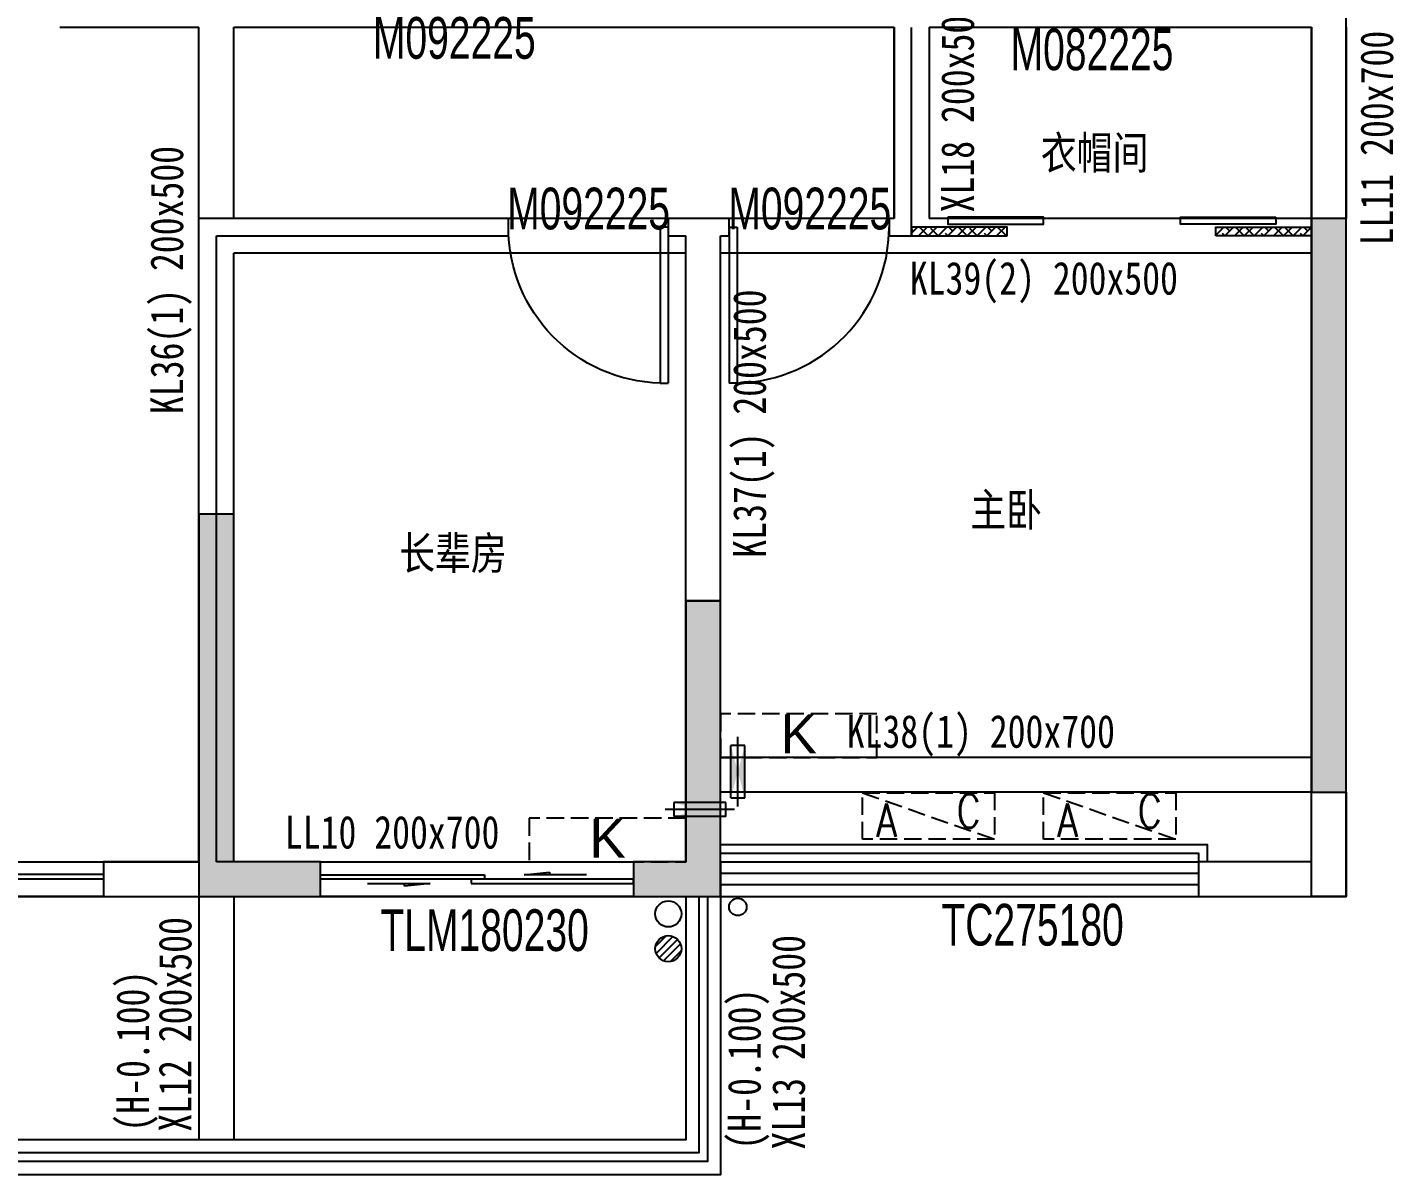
# Model space of a CAD drawing. Header units: millimetres. Extents: x -235126 to 312941, y -228449 to 114042.
# Drawn here: x -39344 to -31483, y -144937 to -138337 of the extents above; entities that cross this region are included whole.
import ezdxf
from ezdxf.enums import TextEntityAlignment as Align
from ezdxf.lldxf.tags import DXFTag

# ---------------------------------------------------------------- set-up
doc = ezdxf.new("R2010")
doc.units = ezdxf.units.MM
doc.header["$LTSCALE"] = 800
doc.linetypes.add('DASH', pattern=[0.35, 0.25, -0.1])
for name, color, linetype in [('_BEAM', 4, 'DASH'), ('_WALL', 6, 'Continuous'), ('_景森-地漏', 7, 'Continuous'), ('_景森-废水立管', 4, 'Continuous'), ('_景森-空调冷凝立管', 116, 'Continuous'), ('FF-DOOR-门扇', 2, 'Continuous'), ('FF-完成面1', 3, 'Continuous'), ('k景森a-看线', 1, 'Continuous'), ('k景森a-空调', 15, 'Continuous'), ('l景森a-栏杆', 54, 'Continuous'), ('m景森a-门窗', 2, 'Continuous'), ('m景森a-门窗编号', 51, 'Continuous'), ('PUB_TEXT', 7, 'Continuous'), ('TEXT', 7, 'Continuous'), ('t景森a-砼', 6, 'Continuous'), ('WALL', 4, 'Continuous'), ('暖通意见', 90, 'Continuous'), ('留孔', 1, 'Continuous')]:
    doc.layers.add(name, color=color, linetype=linetype)
doc.styles.add('_HZTXT1', font='simhei.ttf', dxfattribs={"width": 0.8})
doc.styles.add('DIM_FONT', font='simplex_.ttf', dxfattribs={"width": 0.7, "bigfont": 'GBCBIG'})
doc.styles.get("Standard").update_dxf_attribs({"font": 'arial.ttf'})
doc.styles.add('景森尺寸字体', font='景森细字型.SHX', dxfattribs={"width": 0.7, "bigfont": '景森汉字.shx'})
tags = doc.linetypes.add('HIDDEN2', pattern=[0.1875, 0.125, -0.0625]).pattern_tags.tags
tags[6:7] = [DXFTag(74, 4), DXFTag(75, 0), DXFTag(340, '0'), DXFTag(46, 1.0), DXFTag(50, 0.0), DXFTag(44, 0.0), DXFTag(45, 0.0)]
tags[4:5] = [DXFTag(74, 4), DXFTag(75, 0), DXFTag(340, '0'), DXFTag(46, 1.0), DXFTag(50, 0.0), DXFTag(44, 0.0), DXFTag(45, 0.0)]

# ---------------------------------------------------------------- blocks, each defined once
blk = doc.blocks.new('景森门窗编号01')
at = {"layer": 'm景森a-门窗编号', "style": '景森尺寸字体', "width": 0.7}
blk.add_attdef('门窗编号', text='', height=2.4, dxfattribs=at).set_placement((0, 0), align=Align.MIDDLE)
blk = doc.blocks.new('dilou')
at = {"color": 7, "linetype": 'Continuous'}
for p, q in [((-148, 25), (-25, 148)), ((-140, -54), (54, 140)), ((-106, -106), (106, 106)), ((-54, -140), (140, 54)), ((25, -148), (148, -25))]:
    blk.add_line(p, q, dxfattribs=at)
blk.add_circle((0, 0), 150, dxfattribs=at)
blk = doc.blocks.new('A$C6474651F')
at = {"layer": '留孔'}
blk.add_line((40, 0), (40, 400), dxfattribs=at)
at = {"layer": '留孔', "linetype": 'HIDDEN2', "ltscale": 0.5}
for p, q in [((0, 50), (0, 350)), ((0, 350), (80, 350)), ((80, 50), (80, 350)), ((80, 50), (0, 50))]:
    blk.add_line(p, q, dxfattribs=at)
blk.add_solid([(80, 50), (80, 350), (0, 350), (0, 50)], dxfattribs=at)
blk = doc.blocks.new('景森-挂式空调-01')
at = {"layer": 'k景森a-空调', "linetype": 'DASH', "ltscale": 0.5}
blk.add_lwpolyline([(-550, 0), (-550, 250), (350, 250), (350, 0)], close=True, dxfattribs=at)
at = {"layer": 'k景森a-空调', "text_generation_flag": 4}
blk.add_text('K', height=225, rotation=180, dxfattribs=at).set_placement((4.6, 23.7))
blk = doc.blocks.new('rgg')
at = {"layer": '暖通意见', "linetype": 'DASH', "ltscale": 0.5}
blk.add_line((0, 267), (760, 0), dxfattribs=at)
blk.add_lwpolyline([(0, 0), (0, 267), (760, 267), (760, 0)], close=True, dxfattribs=at)
at = {"layer": '暖通意见', "style": 'DIM_FONT', "width": 0.8}
for s, p in [('C', (679.8, 162.5)), ('A', (197.2, 109.7))]:
    blk.add_text(s, height=192, dxfattribs=at).set_placement(p, align=Align.MIDDLE_RIGHT)
blk = doc.blocks.new('$TCHSYS$WIN2D')
for p, q in [((-0.5, 0.5), (0.5, 0.5)), ((-0.5, 0.5), (-0.5, -0.5)), ((0.5, 0.5), (0.5, -0.5)), ((0.5, 0.1667), (-0.5, 0.1667)), ((0.5, -0.1667), (-0.5, -0.1667)), ((-0.5, -0.5), (0.5, -0.5))]:
    blk.add_line(p, q)
blk = doc.blocks.new('$DorLib2D$00000001')
at = {"layer": 'FF-DOOR-门扇'}
for p, q in [((0.45, 0.975), (0.5, 0.975)), ((0.45, 0), (0.45, 0.975)), ((0.5, 0), (0.5, 0.975)), ((0.5, 0), (0.45, 0))]:
    blk.add_line(p, q, dxfattribs=at)
at = {"layer": 'FF-DOOR-门扇', "color": 8, "linetype": 'HIDDEN2'}
blk.add_arc((0.475, 0), 0.975, 91.46928, 180, dxfattribs=at)
blk = doc.blocks.new('$DorLib2D$00000138')
at = {"color": 0, "linetype": 'Continuous'}
for p, q in [((-0.2875, 0), (-0.2875, 0.1538)), ((-0.2875, 0.1538), (0, 0.1538)), ((0, 0.1538), (0, 0)), ((0.2875, 0.1538), (0, 0.1538)), ((0.2875, 0), (0.2875, 0.1538)), ((-0.5, -0.1399), (-0.5, 0)), ((-0.5, 0), (-0.2187, 0)), ((0, 0), (-0.2875, 0)), ((-0.2187, 0), (-0.2187, -0.1399)), ((0, 0), (0.2875, 0)), ((0.2187, 0), (0.2187, -0.1399)), ((0.5, 0), (0.2187, 0)), ((0.5, 0), (0.5, -0.1946)), ((0.5, -0.1399), (0.5, 0)), ((-0.2187, -0.1399), (-0.5, -0.1399)), ((0.2187, -0.1399), (0.5, -0.1399)), ((-0.1857, -0.186), (-0.037, -0.186)), ((-0.037, -0.186), (-0.1019, -0.2583)), ((-0.1019, -0.2583), (-0.1019, -0.186)), ((0.1857, -0.186), (0.037, -0.186)), ((0.037, -0.186), (0.1019, -0.2583)), ((0.1019, -0.2583), (0.1019, -0.186))]:
    blk.add_line(p, q, dxfattribs=at)
blk = doc.blocks.new('$DorLib2D$00000131')
at = {"color": 0, "linetype": 'Continuous'}
for p, q in [((0.15, 0.125), (0.2319, 0.1973)), ((0.2319, 0.1973), (0.2319, 0.125)), ((-0.5, 0.125), (-0.5, 0)), ((0.0192, 0.125), (-0.5, 0.125)), ((0.0192, 0), (0.0192, 0.125)), ((0.35, 0.125), (0.15, 0.125)), ((-0.5, 0), (0.0192, 0)), ((-0.024, 0), (0.5, 0)), ((-0.024, -0.125), (-0.024, 0)), ((0.5, 0), (0.5, -0.125)), ((-0.35, -0.125), (-0.15, -0.125)), ((-0.2319, -0.1973), (-0.2319, -0.125)), ((-0.15, -0.125), (-0.2319, -0.1973)), ((0.5, -0.125), (-0.024, -0.125))]:
    blk.add_line(p, q, dxfattribs=at)
blk = doc.blocks.new('A$C7C252402')
at = {"layer": '_BEAM', "linetype": 'HIDDEN2'}
for points in [[(12900, 6032.8), (12700, 6032.8), (12700, 2732.8), (12900, 2732.8)], [(6300, 4332.8), (6300, 2132.8), (7000, 2132.8), (7000, 2332.8), (6500, 2332.8), (6500, 4332.8)], [(8800, 2332.8), (8800, 2132.8), (9300, 2132.8), (9300, 3832.8), (9100, 3832.8), (9100, 2332.8)]]:
    blk.add_hatch(color=75, dxfattribs=at).paths.add_polyline_path(points)
at = {"layer": '_BEAM', "color": 75, "linetype": 'HIDDEN2'}
for p, q in [((5500, 7132.8, 0), (6300, 7132.8, 0)), ((6300, 4332.8), (6300, 7132.8, 0)), ((6500, 7132.8, 0), (10300, 7132.8, 0)), ((6500, 6032.8, 0), (6500, 7132.8, 0)), ((10300, 7132.8, 0), (10300, 6032.8, 0)), ((10500, 7132.8, 0), (12700, 7132.8, 0)), ((10500, 7132.8, 0), (10500, 6032.8, 0)), ((12700, 7132.8, 0), (12700, 6032.8, 0)), ((12900, 7132.8, 0), (12900, 6032.8, 0)), ((10300, 6032.8, 0), (6500, 6032.8, 0)), ((12700, 6032.8, 0), (10500, 6032.8, 0)), ((6500, 4332.8), (6500, 5832.8, 0)), ((9100, 5832.8, 0), (6500, 5832.8, 0)), ((9100, 3832.8, 0), (9100, 5832.8, 0)), ((12700, 5832.8, 0), (9300, 5832.8, 0)), ((9300, 3832.8, 0), (9300, 5832.8, 0)), ((12700, 2932.8, 0), (9300, 2932.8, 0)), ((12700, 2732.8, 0), (9300, 2732.8, 0)), ((2900, 2332.7, 0), (6300, 2332.7, 0)), ((7000, 2332.7, 0), (8800, 2332.7, 0)), ((2900, 2132.7, 0), (6300, 2132.7, 0)), ((6300, 2132.7, 0), (6300, 732.7, 0)), ((6500, 2132.7, 0), (6500, 732.7, 0)), ((7000, 2132.7, 0), (8800, 2132.7, 0)), ((9100, 2132.7, 0), (9100, 732.7, 0)), ((9300, 2132.7, 0), (9300, 532.7, 0)), ((6300, 732.7, 0), (2500, 732.7, 0)), ((9100, 732.7, 0), (6500, 732.7, 0)), ((9300, 532.7, 0), (2300, 532.7, 0))]:
    blk.add_line(p, q, dxfattribs=at)
at = {"layer": '_BEAM', "color": 75, "linetype": 'HIDDEN2', "elevation": 0}
for points in [[(12900, 6032.8), (12700, 6032.8), (12700, 6032.8), (12700, 6032.8), (12700, 2732.8), (12900, 2732.8), (12900, 2732.8), (12900, 2732.8), (12900, 2732.8), (12900, 6032.8)], [(8800, 2332.8), (8800, 2132.8), (9300, 2132.8), (9300, 3832.8), (9100, 3832.8), (9100, 2332.8), (8800, 2332.8)], [(9300, 2132.8), (12900, 2132.8), (12900, 2732.8)], [(12900, 2132.8), (12900, 2132.8), (12700, 2132.8), (12700, 2732.8), (12900, 2732.8), (12900, 2232.8), (12900, 2232.8), (12900, 2132.8)]]:
    blk.add_lwpolyline(points, dxfattribs=at)
at = {"layer": '_BEAM', "color": 75, "linetype": 'HIDDEN2'}
blk.add_lwpolyline([(6300, 4332.8), (6300, 2132.8), (7000, 2132.8), (7000, 2332.8), (6500, 2332.8), (6500, 4332.8), (6300, 4332.8)], dxfattribs=at)
at = {"layer": '_BEAM', "color": 75, "linetype": 'HIDDEN2', "style": '_HZTXT1', "width": 0.8}
for s, p in [('XL18 200x500', (10758.2, 6068, 0)), ('LL11 200x700', (13169.9, 5878.7, 0)), ('KL36(1) 200x500', (6209, 4907.6)), ('KL37(1) 200x500', (9561.3, 4081.8, 0)), ('XL12 200x500', (6256.6, 780.3, 0)), ('XL13 200x500', (9785.8, 677.2)), ('(H-0.100)', (6013.3, 780.3, 0)), ('(H-0.100)', (9531.4, 677.2))]:
    blk.add_text(s, height=189, rotation=90, dxfattribs=at).set_placement(p)
for s, p in [('KL39(2) 200x500', (10389.2, 5595.1, 0)), ('KL38(1) 200x700', (10026.6, 2988.4, 0)), ('LL10 200x700', (6794.1, 2408.5, 0))]:
    blk.add_text(s, height=189, dxfattribs=at).set_placement(p)

msp = doc.modelspace()

# ---------------------------------------------------------------- hatches: boundary and pattern name
at = {"layer": 'FF-完成面1'}
h = msp.add_hatch(dxfattribs=at)
h.set_pattern_fill('ANSI38', color=75, scale=25, style=0)
h.set_pattern_definition([(45, (-64918.02, -139536.526), (-28.0633, 28.0633), []), (135, (-64918.02, -139536.526), (-84.1899, 28.0633), [99.21875, -59.53125])])
h.paths.add_polyline_path([(-33706.4, -139486.5), (-33706.4, -139536.5), (-34256.3, -139536.5), (-34256.3, -139486.5)])
h = msp.add_hatch(dxfattribs=at)
h.set_pattern_fill('ANSI38', color=75, scale=25, style=0)
h.set_pattern_definition([(45, (-66243.067, -139536.526), (-28.0633, 28.0633), []), (135, (-66243.067, -139536.526), (-84.1899, 28.0633), [99.21875, -59.53125])])
h.paths.add_polyline_path([(-32506.3, -139536.5), (-32506.3, -139486.5), (-31956.3, -139486.5), (-31956.3, -139536.5)])
at = {"layer": 't景森a-砼'}
h = msp.add_hatch(color=8, dxfattribs=at)
h.dxf.hatch_style = 1
h.paths.add_polyline_path([(-31756.3, -139436.6), (-31956.3, -139436.6), (-31956.3, -142736.6), (-31756.3, -142736.6)])
h = msp.add_hatch(color=8, dxfattribs=at)
h.dxf.hatch_style = 1
h.paths.add_polyline_path([(-38156.3, -141136.6), (-38356.3, -141136.6), (-38356.3, -143336.6), (-37656.3, -143336.6), (-37656.3, -143136.6), (-38156.3, -143136.6)])
h = msp.add_hatch(color=8, dxfattribs=at)
h.dxf.hatch_style = 1
h.paths.add_polyline_path([(-35856.3, -143136.6), (-35856.3, -143336.6), (-35356.3, -143336.6), (-35356.3, -141636.6), (-35556.3, -141636.6), (-35556.3, -143136.6)])

# ---------------------------------------------------------------- linework, layer by layer
at = {"layer": '_WALL', "linetype": 'ByBlock'}
for points in [[(-31756.3, -139436.6), (-31956.3, -139436.6), (-31956.3, -142736.6), (-31756.3, -142736.6), (-31756.3, -139436.6)], [(-35856.3, -143136.6), (-35856.3, -143336.6), (-35356.3, -143336.6), (-35356.3, -141636.6), (-35556.3, -141636.6), (-35556.3, -143136.6), (-35856.3, -143136.6)]]:
    msp.add_lwpolyline(points, dxfattribs=at)
msp.add_lwpolyline([(-38156.3, -141136.6), (-38356.3, -141136.6), (-38356.3, -143336.6), (-37656.3, -143336.6), (-37656.3, -143136.6), (-38156.3, -143136.6)], close=True, dxfattribs=at)
at = {"layer": '_景森-废水立管'}
msp.add_circle((-35656.3, -143436.6), 75, dxfattribs=at)
at = {"layer": '_景森-空调冷凝立管'}
msp.add_circle((-35256.3, -143396.6), 50, dxfattribs=at)
at = {"layer": 'FF-DOOR-门扇'}
for points in [[(-34048.5, -139429.3), (-34048.5, -139469.3), (-33498.5, -139469.3), (-33498.5, -139429.3)], [(-32160.3, -139429.3), (-32160.3, -139469.3), (-32710.3, -139469.3), (-32710.3, -139429.3)]]:
    msp.add_lwpolyline(points, close=True, dxfattribs=at)
at = {"layer": 'FF-完成面1'}
for points in [[(-33706.4, -139536.5), (-33706.4, -139486.5), (-34256.3, -139486.5), (-34256.3, -139536.5)], [(-32506.3, -139536.5), (-32506.3, -139486.5), (-31956.3, -139486.5), (-31956.3, -139536.5)]]:
    msp.add_lwpolyline(points, close=True, dxfattribs=at)
at = {"layer": 'k景森a-看线'}
for points in [[(-35356.3, -143336.6), (-35356.3, -144936.6), (-42156.3, -144936.6)], [(-35556.3, -143336.6), (-35556.3, -144736.6), (-42156.3, -144736.6)]]:
    msp.add_lwpolyline(points, dxfattribs=at)
at = {"layer": 'l景森a-栏杆'}
for points in [[(-35356.3, -143036.6), (-35356.3, -143036.6), (-32556.3, -143036.6), (-32556.3, -143136.6)], [(-35356.3, -143086.6), (-35356.3, -143086.6), (-32606.3, -143086.6), (-32606.3, -143136.6)], [(-35481.3, -143336.6), (-35481.3, -144811.6), (-42156.3, -144811.6)], [(-35431.3, -143336.6), (-35431.3, -144861.6), (-42156.3, -144861.6)]]:
    msp.add_lwpolyline(points, dxfattribs=at)
at = {"layer": 'm景森a-门窗'}
for p, q in [((-31956.3, -142536.6), (-35356.3, -142536.6)), ((-38906.3, -143336.6), (-41606.3, -143336.6)), ((-35856.3, -143336.6), (-37656.3, -143336.6))]:
    msp.add_line(p, q, dxfattribs=at)
at = {"layer": 'WALL'}
for p, q in [((-31756.3, -143336.6), (-31756.3, -138236.6)), ((-34356.3, -139436.6), (-34356.3, -138336.6)), ((-34256.3, -139536.6), (-34256.3, -138336.6)), ((-31956.3, -143136.6), (-31956.3, -138336.6)), ((-38356.3, -143136.6), (-38356.3, -139436.6)), ((-36576.3, -139436.6), (-38356.3, -139436.6)), ((-36576.3, -139536.6), (-36576.3, -139436.6)), ((-35456.3, -139436.6), (-35656.3, -139436.6)), ((-35656.3, -139436.6), (-35656.3, -139536.6)), ((-35306.3, -139436.6), (-35456.3, -139436.6)), ((-35306.3, -139536.6), (-35306.3, -139436.6)), ((-34356.3, -139436.6), (-34386.3, -139436.6)), ((-34386.3, -139436.6), (-34386.3, -139536.6)), ((-38256.3, -143136.6), (-38256.3, -139536.6)), ((-38256.3, -139536.6), (-36576.3, -139536.6)), ((-35656.3, -139536.6), (-35556.3, -139536.6)), ((-35556.3, -143136.6), (-35556.3, -139536.6)), ((-35356.3, -143136.6), (-35356.3, -139536.6)), ((-35356.3, -139536.6), (-35306.3, -139536.6)), ((-34386.3, -139536.6), (-34256.3, -139536.6)), ((-38356.3, -143136.6), (-38906.3, -143136.6)), ((-38906.3, -143136.6), (-38906.3, -143336.6)), ((-37656.3, -143136.6), (-38256.3, -143136.6)), ((-37656.3, -143336.6), (-37656.3, -143136.6)), ((-35556.3, -143136.6), (-35856.3, -143136.6)), ((-35856.3, -143136.6), (-35856.3, -143336.6)), ((-35356.3, -143336.6), (-35356.3, -143136.6)), ((-31956.3, -143136.6), (-32606.3, -143136.6)), ((-32606.3, -143136.6), (-32606.3, -143336.6)), ((-38906.3, -143336.6), (-38256.3, -143336.6)), ((-38256.3, -143336.6), (-37656.3, -143336.6)), ((-35856.3, -143336.6), (-35456.3, -143336.6)), ((-35456.3, -143336.6), (-35356.3, -143336.6)), ((-32606.3, -143336.6), (-31756.3, -143336.6))]:
    msp.add_line(p, q, dxfattribs=at)

# ---------------------------------------------------------------- block references
at = {"layer": '_BEAM', "color": 75, "linetype": 'HIDDEN2'}
msp.add_blockref('A$C7C252402', (-44656.3, -145469.3, 0), dxfattribs=at)
at = {"layer": '_景森-地漏', "xscale": 0.5, "yscale": 0.5, "zscale": 0.5}
msp.add_blockref('dilou', (-35656.3, -143636.6), dxfattribs=at)
at = {"layer": 'k景森a-空调', "xscale": -1, "rotation": 359.999999999992}
for p in [(-35006.3, -142536.6), (-36106.3, -143136.6)]:
    msp.add_blockref('景森-挂式空调-01', p, dxfattribs=at)
at = {"layer": 'k景森a-空调'}
for p in [(-34538.8, -143007.1), (-33497.2, -143007.1)]:
    msp.add_blockref('rgg', p, dxfattribs=at)
at = {"layer": 'm景森a-门窗', "yscale": -920, "zscale": 100}
for p, xscale in [((-36116.3, -139486.6), 920), ((-34846.3, -139486.6), -920)]:
    msp.add_blockref('$DorLib2D$00000001', p, dxfattribs=dict(at, xscale=xscale))
at = {"layer": 'm景森a-门窗', "zscale": 200}
for name, p, xscale, yscale, rotation in [('$TCHSYS$WIN2D', (-33981.3, -143236.6), -2750, -200, 180), ('$DorLib2D$00000138', (-40256.3, -143236.6), 2700, 200, 179.9999999999983), ('$DorLib2D$00000131', (-36756.3, -143236.6), 1800, 200, 180.0000000000024)]:
    msp.add_blockref(name, p, dxfattribs=dict(at, xscale=xscale, yscale=yscale, rotation=rotation))
at = {"layer": 'm景森a-门窗编号', "ltscale": 2, "xscale": 100, "yscale": 100, "zscale": 100}
for p, values in [((-36887.4, -138397.3), {'门窗编号': 'M092225'}), ((-33218.8, -138463.1), {'门窗编号': 'M082225'}), ((-36114.9, -139378.8), {'门窗编号': 'M092225'}), ((-36713.1, -143530), {'门窗编号': 'TLM180230'})]:
    msp.add_blockref('景森门窗编号01', p, dxfattribs=at).add_auto_attribs(values)
at = {"layer": 'm景森a-门窗编号', "ltscale": 2}
ref = msp.add_blockref('景森门窗编号01', (-34842.4, -139378.8), dxfattribs=dict(at, xscale=-100, yscale=100, zscale=100))
ref.add_attrib('门窗编号', 'M092225', dxfattribs={"height": 240, "style": '景森尺寸字体', "width": 0.7}).set_placement((-34842.4, -139378.8), align=Align.MIDDLE)
ref = msp.add_blockref('景森门窗编号01', (-33560.6, -143498.7), dxfattribs=dict(at, xscale=-100, yscale=100, zscale=100))
ref.add_attrib('门窗编号', 'TC275180', dxfattribs={"height": 240, "style": '景森尺寸字体', "width": 0.7}).set_placement((-33560.6, -143498.7), align=Align.MIDDLE)
at = {"layer": 'TEXT', "xscale": -1}
for p, rotation in [((-35216.3, -142818), 359.999999999992), ((-35274.8, -142796.6), 90)]:
    msp.add_blockref('A$C6474651F', p, dxfattribs=dict(at, rotation=rotation))

# ---------------------------------------------------------------- texts
at = {"layer": 'PUB_TEXT', "style": '_HZTXT1', "width": 0.8}
for s, p in [('衣帽间', (-33513.1, -139152.7)), ('主卧', (-33919.3, -141206.6)), ('长辈房', (-37204.5, -141455.6))]:
    msp.add_text(s, height=189, dxfattribs=at).set_placement(p)

doc.saveas('drawing.dxf')
